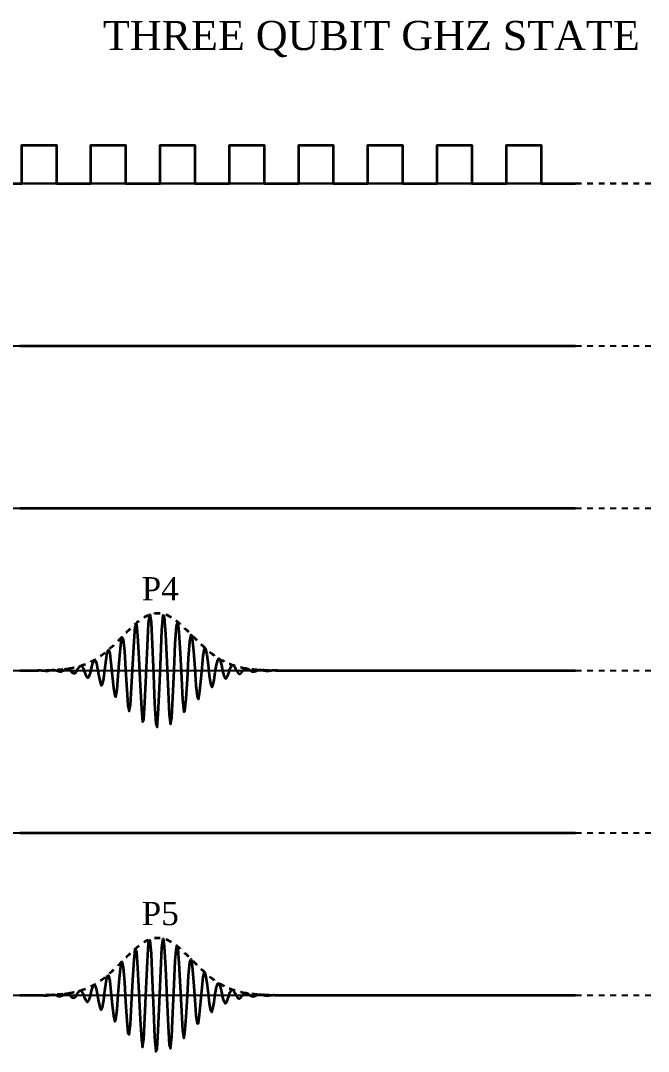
# Model space of a CAD drawing. Header units: metres. Extents: x -19 to 182, y -9 to 258.
# Drawn here: x 51 to 127, y 132.7 to 257.5 of the extents above; entities that cross this region are included whole.
import ezdxf
from ezdxf.enums import TextEntityAlignment as Align

# ---------------------------------------------------------------- set-up
doc = ezdxf.new("R2010")
doc.units = ezdxf.units.M
doc.linetypes.add('JIS_02_0.7', pattern=[1.4, 0.7, -0.7])
doc.layers.add('BASE', color=8, linetype='Continuous', lineweight=25)
doc.layers.add('WAVE', color=7, linetype='Continuous', lineweight=35)
doc.layers.add('TEXT', color=7, linetype='Continuous')
doc.styles.add('TNR', font='Times New Roman.ttf')

msp = doc.modelspace()

# ---------------------------------------------------------------- linework, layer by layer
at = {"layer": 'BASE', "lineweight": 30, "flags": 128}
msp.add_lwpolyline([(0.84, 237.79), (118.15, 237.79)], dxfattribs=at)
at = {"layer": 'BASE', "linetype": 'JIS_02_0.7', "lineweight": 30, "flags": 128}
msp.add_lwpolyline([(118.15, 237.79), (131.55, 237.79)], dxfattribs=at)
at = {"layer": 'BASE', "lineweight": 25, "flags": 128}
for points in [[(0.84, 218.15), (118.15, 218.15)], [(0.84, 198.5), (118.15, 198.5)], [(0.84, 178.85), (118.15, 178.85)], [(0.84, 159.2), (118.15, 159.2)], [(0.84, 139.56), (118.15, 139.56)]]:
    msp.add_lwpolyline(points, dxfattribs=at)
at = {"layer": 'BASE', "linetype": 'JIS_02_0.7', "lineweight": 25, "flags": 128}
for points in [[(118.15, 218.15), (131.55, 218.15)], [(118.15, 198.5), (131.55, 198.5)], [(118.15, 178.85), (131.55, 178.85)], [(118.15, 159.2), (131.55, 159.2)], [(118.15, 139.56), (131.55, 139.56)]]:
    msp.add_lwpolyline(points, dxfattribs=at)
at = {"layer": 'WAVE', "lineweight": 35, "flags": 128}
for points in [[(46.92, 237.79), (51.11, 237.79), (51.11, 242.42), (55.3, 242.42), (55.3, 237.79), (59.49, 237.79), (59.49, 242.42), (63.68, 242.42), (63.68, 237.79), (67.87, 237.79), (67.87, 242.42), (72.06, 242.42), (72.06, 237.79), (76.25, 237.79), (76.25, 242.42), (80.44, 242.42), (80.44, 237.79), (84.63, 237.79), (84.63, 242.42), (88.82, 242.42), (88.82, 237.79), (93.01, 237.79), (93.01, 242.42), (97.2, 242.42), (97.2, 237.79), (101.39, 237.79), (101.39, 242.42), (105.58, 242.42), (105.58, 237.79), (109.77, 237.79), (109.77, 242.42), (113.96, 242.42), (113.96, 237.79), (118.15, 237.79)], [(50.9, 218.15), (51.05, 218.15), (51.2, 218.15), (51.34, 218.15), (51.49, 218.15), (51.64, 218.15), (51.78, 218.15), (51.93, 218.15), (52.08, 218.15), (52.22, 218.15), (52.37, 218.15), (52.52, 218.15), (52.67, 218.15), (52.81, 218.15), (52.96, 218.15), (53.11, 218.15), (53.25, 218.15), (53.4, 218.15), (53.55, 218.15), (53.69, 218.15), (53.84, 218.15), (53.99, 218.15), (54.13, 218.15), (54.28, 218.15), (54.43, 218.15), (54.57, 218.15), (54.72, 218.15), (54.87, 218.15), (55.01, 218.15), (55.16, 218.15), (55.31, 218.15), (55.45, 218.15), (55.6, 218.15), (55.75, 218.15), (55.9, 218.15), (56.04, 218.15), (56.19, 218.15), (56.34, 218.15), (56.48, 218.15), (56.63, 218.15), (56.78, 218.15), (56.92, 218.15), (57.07, 218.15), (57.22, 218.15), (57.36, 218.15), (57.51, 218.15), (57.66, 218.15), (57.8, 218.15), (57.95, 218.15), (58.1, 218.15), (58.24, 218.15), (58.39, 218.15), (58.54, 218.15), (58.68, 218.15), (58.83, 218.15), (58.98, 218.15), (59.13, 218.15), (59.27, 218.15), (59.42, 218.15), (59.57, 218.15), (59.71, 218.15), (59.86, 218.15), (60.01, 218.15), (60.15, 218.15), (60.3, 218.15), (60.45, 218.15), (60.59, 218.15), (60.74, 218.15), (60.89, 218.15), (61.03, 218.15), (61.18, 218.15), (61.33, 218.15), (61.47, 218.15), (61.62, 218.15), (61.77, 218.15), (61.91, 218.15), (62.06, 218.15), (62.21, 218.15), (62.36, 218.15), (62.5, 218.15), (62.65, 218.15), (62.8, 218.15), (62.94, 218.15), (63.09, 218.15), (63.24, 218.15), (63.38, 218.15), (63.53, 218.15), (63.68, 218.15), (63.82, 218.15), (63.97, 218.15), (64.12, 218.15), (64.26, 218.15), (64.41, 218.15), (64.56, 218.15), (64.7, 218.15), (64.85, 218.15), (65, 218.15), (65.14, 218.15), (65.29, 218.15), (65.44, 218.15), (65.59, 218.15), (65.73, 218.15), (65.88, 218.15), (66.03, 218.15), (66.17, 218.15), (66.32, 218.15), (66.47, 218.15), (66.61, 218.15), (66.76, 218.15), (66.91, 218.15), (67.05, 218.15), (67.2, 218.15), (67.35, 218.15), (67.49, 218.15), (67.64, 218.15), (67.79, 218.15), (67.93, 218.15), (68.08, 218.15), (68.23, 218.15), (68.37, 218.15), (68.52, 218.15), (68.67, 218.15), (68.82, 218.15), (68.96, 218.15), (69.11, 218.15), (69.26, 218.15), (69.4, 218.15), (69.55, 218.15), (69.7, 218.15), (69.84, 218.15), (69.99, 218.15), (70.14, 218.15), (70.28, 218.15), (70.43, 218.15), (70.58, 218.15), (70.72, 218.15), (70.87, 218.15), (71.02, 218.15), (71.16, 218.15), (71.31, 218.15), (71.46, 218.15), (71.6, 218.15), (71.75, 218.15), (71.9, 218.15), (72.05, 218.15), (72.19, 218.15), (72.34, 218.15), (72.49, 218.15), (72.63, 218.15), (72.78, 218.15), (72.93, 218.15), (73.07, 218.15), (73.22, 218.15), (73.37, 218.15), (73.51, 218.15), (73.66, 218.15), (73.81, 218.15), (73.95, 218.15), (74.1, 218.15), (74.25, 218.15), (74.39, 218.15), (74.54, 218.15), (74.69, 218.15), (74.83, 218.15), (74.98, 218.15), (75.13, 218.15), (75.28, 218.15), (75.42, 218.15), (75.57, 218.15), (75.72, 218.15), (75.86, 218.15), (76.01, 218.15), (76.16, 218.15), (76.3, 218.15), (76.45, 218.15), (76.6, 218.15), (76.74, 218.15), (76.89, 218.15), (77.04, 218.15), (77.18, 218.15), (77.33, 218.15), (77.48, 218.15), (77.62, 218.15), (77.77, 218.15), (77.92, 218.15), (78.06, 218.15), (78.21, 218.15), (78.36, 218.15), (78.51, 218.15), (78.65, 218.15), (78.8, 218.15), (78.95, 218.15), (79.09, 218.15), (79.24, 218.15), (79.39, 218.15), (79.53, 218.15), (79.68, 218.15), (79.83, 218.15), (79.97, 218.15), (80.12, 218.15), (80.27, 218.15), (80.41, 218.15), (80.56, 218.15), (80.71, 218.15), (80.85, 218.15), (81, 218.15), (81.15, 218.15), (81.29, 218.15), (81.44, 218.15), (81.59, 218.15), (81.74, 218.15), (81.88, 218.15), (82.03, 218.15), (82.18, 218.15), (82.32, 218.15), (82.47, 218.15), (82.62, 218.15), (82.76, 218.15), (82.91, 218.15), (83.06, 218.15), (83.2, 218.15), (83.35, 218.15), (83.5, 218.15), (83.64, 218.15), (83.79, 218.15), (83.94, 218.15), (84.08, 218.15), (84.23, 218.15), (84.38, 218.15), (84.52, 218.15), (84.67, 218.15), (84.82, 218.15), (84.97, 218.15), (85.11, 218.15), (85.26, 218.15), (85.41, 218.15), (85.55, 218.15), (85.7, 218.15), (85.85, 218.15), (85.99, 218.15), (86.14, 218.15), (86.29, 218.15), (86.43, 218.15), (86.58, 218.15), (86.73, 218.15), (86.87, 218.15), (87.02, 218.15), (87.17, 218.15), (87.31, 218.15), (87.46, 218.15), (87.61, 218.15), (87.75, 218.15), (87.9, 218.15), (88.05, 218.15), (88.2, 218.15), (88.34, 218.15), (88.49, 218.15), (88.64, 218.15), (88.78, 218.15), (88.93, 218.15), (89.08, 218.15), (89.22, 218.15), (89.37, 218.15), (89.52, 218.15), (89.66, 218.15), (89.81, 218.15), (89.96, 218.15), (90.1, 218.15), (90.25, 218.15), (90.4, 218.15), (90.54, 218.15), (90.69, 218.15), (90.84, 218.15), (90.98, 218.15), (91.13, 218.15), (91.28, 218.15), (91.43, 218.15), (91.57, 218.15), (91.72, 218.15), (91.87, 218.15), (92.01, 218.15), (92.16, 218.15), (92.31, 218.15), (92.45, 218.15), (92.6, 218.15), (92.75, 218.15), (92.89, 218.15), (93.04, 218.15), (93.19, 218.15), (93.33, 218.15), (93.48, 218.15), (93.63, 218.15), (93.77, 218.15), (93.92, 218.15), (94.07, 218.15), (94.21, 218.15), (94.36, 218.15), (94.51, 218.15), (94.66, 218.15), (94.8, 218.15), (94.95, 218.15), (95.1, 218.15), (95.24, 218.15), (95.39, 218.15), (95.54, 218.15), (95.68, 218.15), (95.83, 218.15), (95.98, 218.15), (96.12, 218.15), (96.27, 218.15), (96.42, 218.15), (96.56, 218.15), (96.71, 218.15), (96.86, 218.15), (97, 218.15), (97.15, 218.15), (97.3, 218.15), (97.44, 218.15), (97.59, 218.15), (97.74, 218.15), (97.89, 218.15), (98.03, 218.15), (98.18, 218.15), (98.33, 218.15), (98.47, 218.15), (98.62, 218.15), (98.77, 218.15), (98.91, 218.15), (99.06, 218.15), (99.21, 218.15), (99.35, 218.15), (99.5, 218.15), (99.65, 218.15), (99.79, 218.15), (99.94, 218.15), (100.09, 218.15), (100.23, 218.15), (100.38, 218.15), (100.53, 218.15), (100.67, 218.15), (100.82, 218.15), (100.97, 218.15), (101.12, 218.15), (101.26, 218.15), (101.41, 218.15), (101.56, 218.15), (101.7, 218.15), (101.85, 218.15), (102, 218.15), (102.14, 218.15), (102.29, 218.15), (102.44, 218.15), (102.58, 218.15), (102.73, 218.15), (102.88, 218.15), (103.02, 218.15), (103.17, 218.15), (103.32, 218.15), (103.46, 218.15), (103.61, 218.15), (103.76, 218.15), (103.91, 218.15), (104.05, 218.15), (104.2, 218.15), (104.35, 218.15), (104.49, 218.15), (104.64, 218.15), (104.79, 218.15), (104.93, 218.15), (105.08, 218.15), (105.23, 218.15), (105.37, 218.15), (105.52, 218.15), (105.67, 218.15), (105.81, 218.15), (105.96, 218.15), (106.11, 218.15), (106.25, 218.15), (106.4, 218.15), (106.55, 218.15), (106.69, 218.15), (106.84, 218.15), (106.99, 218.15), (107.14, 218.15), (107.28, 218.15), (107.43, 218.15), (107.58, 218.15), (107.72, 218.15), (107.87, 218.15), (108.02, 218.15), (108.16, 218.15), (108.31, 218.15), (108.46, 218.15), (108.6, 218.15), (108.75, 218.15), (108.9, 218.15), (109.04, 218.15), (109.19, 218.15), (109.34, 218.15), (109.48, 218.15), (109.63, 218.15), (109.78, 218.15), (109.92, 218.15), (110.07, 218.15), (110.22, 218.15), (110.37, 218.15), (110.51, 218.15), (110.66, 218.15), (110.81, 218.15), (110.95, 218.15), (111.1, 218.15), (111.25, 218.15), (111.39, 218.15), (111.54, 218.15), (111.69, 218.15), (111.83, 218.15), (111.98, 218.15), (112.13, 218.15), (112.27, 218.15), (112.42, 218.15), (112.57, 218.15), (112.71, 218.15), (112.86, 218.15), (113.01, 218.15), (113.15, 218.15), (113.3, 218.15), (113.45, 218.15), (113.6, 218.15), (113.74, 218.15), (113.89, 218.15), (114.04, 218.15), (114.18, 218.15), (114.33, 218.15), (114.48, 218.15), (114.62, 218.15), (114.77, 218.15), (114.92, 218.15), (115.06, 218.15), (115.21, 218.15), (115.36, 218.15), (115.5, 218.15), (115.65, 218.15), (115.8, 218.15), (115.94, 218.15), (116.09, 218.15), (116.24, 218.15), (116.38, 218.15), (116.53, 218.15), (116.68, 218.15), (116.83, 218.15), (116.97, 218.15), (117.12, 218.15), (117.27, 218.15), (117.41, 218.15), (117.56, 218.15), (117.71, 218.15), (117.85, 218.15), (118, 218.15), (118.15, 218.15)], [(50.9, 198.5), (51.05, 198.5), (51.2, 198.5), (51.34, 198.5), (51.49, 198.5), (51.64, 198.5), (51.78, 198.5), (51.93, 198.5), (52.08, 198.5), (52.22, 198.5), (52.37, 198.5), (52.52, 198.5), (52.67, 198.5), (52.81, 198.5), (52.96, 198.5), (53.11, 198.5), (53.25, 198.5), (53.4, 198.5), (53.55, 198.5), (53.69, 198.5), (53.84, 198.5), (53.99, 198.5), (54.13, 198.5), (54.28, 198.5), (54.43, 198.5), (54.57, 198.5), (54.72, 198.5), (54.87, 198.5), (55.01, 198.5), (55.16, 198.5), (55.31, 198.5), (55.45, 198.5), (55.6, 198.5), (55.75, 198.5), (55.9, 198.5), (56.04, 198.5), (56.19, 198.5), (56.34, 198.5), (56.48, 198.5), (56.63, 198.5), (56.78, 198.5), (56.92, 198.5), (57.07, 198.5), (57.22, 198.5), (57.36, 198.5), (57.51, 198.5), (57.66, 198.5), (57.8, 198.5), (57.95, 198.5), (58.1, 198.5), (58.24, 198.5), (58.39, 198.5), (58.54, 198.5), (58.68, 198.5), (58.83, 198.5), (58.98, 198.5), (59.13, 198.5), (59.27, 198.5), (59.42, 198.5), (59.57, 198.5), (59.71, 198.5), (59.86, 198.5), (60.01, 198.5), (60.15, 198.5), (60.3, 198.5), (60.45, 198.5), (60.59, 198.5), (60.74, 198.5), (60.89, 198.5), (61.03, 198.5), (61.18, 198.5), (61.33, 198.5), (61.47, 198.5), (61.62, 198.5), (61.77, 198.5), (61.91, 198.5), (62.06, 198.5), (62.21, 198.5), (62.36, 198.5), (62.5, 198.5), (62.65, 198.5), (62.8, 198.5), (62.94, 198.5), (63.09, 198.5), (63.24, 198.5), (63.38, 198.5), (63.53, 198.5), (63.68, 198.5), (63.82, 198.5), (63.97, 198.5), (64.12, 198.5), (64.26, 198.5), (64.41, 198.5), (64.56, 198.5), (64.7, 198.5), (64.85, 198.5), (65, 198.5), (65.14, 198.5), (65.29, 198.5), (65.44, 198.5), (65.59, 198.5), (65.73, 198.5), (65.88, 198.5), (66.03, 198.5), (66.17, 198.5), (66.32, 198.5), (66.47, 198.5), (66.61, 198.5), (66.76, 198.5), (66.91, 198.5), (67.05, 198.5), (67.2, 198.5), (67.35, 198.5), (67.49, 198.5), (67.64, 198.5), (67.79, 198.5), (67.93, 198.5), (68.08, 198.5), (68.23, 198.5), (68.37, 198.5), (68.52, 198.5), (68.67, 198.5), (68.82, 198.5), (68.96, 198.5), (69.11, 198.5), (69.26, 198.5), (69.4, 198.5), (69.55, 198.5), (69.7, 198.5), (69.84, 198.5), (69.99, 198.5), (70.14, 198.5), (70.28, 198.5), (70.43, 198.5), (70.58, 198.5), (70.72, 198.5), (70.87, 198.5), (71.02, 198.5), (71.16, 198.5), (71.31, 198.5), (71.46, 198.5), (71.6, 198.5), (71.75, 198.5), (71.9, 198.5), (72.05, 198.5), (72.19, 198.5), (72.34, 198.5), (72.49, 198.5), (72.63, 198.5), (72.78, 198.5), (72.93, 198.5), (73.07, 198.5), (73.22, 198.5), (73.37, 198.5), (73.51, 198.5), (73.66, 198.5), (73.81, 198.5), (73.95, 198.5), (74.1, 198.5), (74.25, 198.5), (74.39, 198.5), (74.54, 198.5), (74.69, 198.5), (74.83, 198.5), (74.98, 198.5), (75.13, 198.5), (75.28, 198.5), (75.42, 198.5), (75.57, 198.5), (75.72, 198.5), (75.86, 198.5), (76.01, 198.5), (76.16, 198.5), (76.3, 198.5), (76.45, 198.5), (76.6, 198.5), (76.74, 198.5), (76.89, 198.5), (77.04, 198.5), (77.18, 198.5), (77.33, 198.5), (77.48, 198.5), (77.62, 198.5), (77.77, 198.5), (77.92, 198.5), (78.06, 198.5), (78.21, 198.5), (78.36, 198.5), (78.51, 198.5), (78.65, 198.5), (78.8, 198.5), (78.95, 198.5), (79.09, 198.5), (79.24, 198.5), (79.39, 198.5), (79.53, 198.5), (79.68, 198.5), (79.83, 198.5), (79.97, 198.5), (80.12, 198.5), (80.27, 198.5), (80.41, 198.5), (80.56, 198.5), (80.71, 198.5), (80.85, 198.5), (81, 198.5), (81.15, 198.5), (81.29, 198.5), (81.44, 198.5), (81.59, 198.5), (81.74, 198.5), (81.88, 198.5), (82.03, 198.5), (82.18, 198.5), (82.32, 198.5), (82.47, 198.5), (82.62, 198.5), (82.76, 198.5), (82.91, 198.5), (83.06, 198.5), (83.2, 198.5), (83.35, 198.5), (83.5, 198.5), (83.64, 198.5), (83.79, 198.5), (83.94, 198.5), (84.08, 198.5), (84.23, 198.5), (84.38, 198.5), (84.52, 198.5), (84.67, 198.5), (84.82, 198.5), (84.97, 198.5), (85.11, 198.5), (85.26, 198.5), (85.41, 198.5), (85.55, 198.5), (85.7, 198.5), (85.85, 198.5), (85.99, 198.5), (86.14, 198.5), (86.29, 198.5), (86.43, 198.5), (86.58, 198.5), (86.73, 198.5), (86.87, 198.5), (87.02, 198.5), (87.17, 198.5), (87.31, 198.5), (87.46, 198.5), (87.61, 198.5), (87.75, 198.5), (87.9, 198.5), (88.05, 198.5), (88.2, 198.5), (88.34, 198.5), (88.49, 198.5), (88.64, 198.5), (88.78, 198.5), (88.93, 198.5), (89.08, 198.5), (89.22, 198.5), (89.37, 198.5), (89.52, 198.5), (89.66, 198.5), (89.81, 198.5), (89.96, 198.5), (90.1, 198.5), (90.25, 198.5), (90.4, 198.5), (90.54, 198.5), (90.69, 198.5), (90.84, 198.5), (90.98, 198.5), (91.13, 198.5), (91.28, 198.5), (91.43, 198.5), (91.57, 198.5), (91.72, 198.5), (91.87, 198.5), (92.01, 198.5), (92.16, 198.5), (92.31, 198.5), (92.45, 198.5), (92.6, 198.5), (92.75, 198.5), (92.89, 198.5), (93.04, 198.5), (93.19, 198.5), (93.33, 198.5), (93.48, 198.5), (93.63, 198.5), (93.77, 198.5), (93.92, 198.5), (94.07, 198.5), (94.21, 198.5), (94.36, 198.5), (94.51, 198.5), (94.66, 198.5), (94.8, 198.5), (94.95, 198.5), (95.1, 198.5), (95.24, 198.5), (95.39, 198.5), (95.54, 198.5), (95.68, 198.5), (95.83, 198.5), (95.98, 198.5), (96.12, 198.5), (96.27, 198.5), (96.42, 198.5), (96.56, 198.5), (96.71, 198.5), (96.86, 198.5), (97, 198.5), (97.15, 198.5), (97.3, 198.5), (97.44, 198.5), (97.59, 198.5), (97.74, 198.5), (97.89, 198.5), (98.03, 198.5), (98.18, 198.5), (98.33, 198.5), (98.47, 198.5), (98.62, 198.5), (98.77, 198.5), (98.91, 198.5), (99.06, 198.5), (99.21, 198.5), (99.35, 198.5), (99.5, 198.5), (99.65, 198.5), (99.79, 198.5), (99.94, 198.5), (100.09, 198.5), (100.23, 198.5), (100.38, 198.5), (100.53, 198.5), (100.67, 198.5), (100.82, 198.5), (100.97, 198.5), (101.12, 198.5), (101.26, 198.5), (101.41, 198.5), (101.56, 198.5), (101.7, 198.5), (101.85, 198.5), (102, 198.5), (102.14, 198.5), (102.29, 198.5), (102.44, 198.5), (102.58, 198.5), (102.73, 198.5), (102.88, 198.5), (103.02, 198.5), (103.17, 198.5), (103.32, 198.5), (103.46, 198.5), (103.61, 198.5), (103.76, 198.5), (103.91, 198.5), (104.05, 198.5), (104.2, 198.5), (104.35, 198.5), (104.49, 198.5), (104.64, 198.5), (104.79, 198.5), (104.93, 198.5), (105.08, 198.5), (105.23, 198.5), (105.37, 198.5), (105.52, 198.5), (105.67, 198.5), (105.81, 198.5), (105.96, 198.5), (106.11, 198.5), (106.25, 198.5), (106.4, 198.5), (106.55, 198.5), (106.69, 198.5), (106.84, 198.5), (106.99, 198.5), (107.14, 198.5), (107.28, 198.5), (107.43, 198.5), (107.58, 198.5), (107.72, 198.5), (107.87, 198.5), (108.02, 198.5), (108.16, 198.5), (108.31, 198.5), (108.46, 198.5), (108.6, 198.5), (108.75, 198.5), (108.9, 198.5), (109.04, 198.5), (109.19, 198.5), (109.34, 198.5), (109.48, 198.5), (109.63, 198.5), (109.78, 198.5), (109.92, 198.5), (110.07, 198.5), (110.22, 198.5), (110.37, 198.5), (110.51, 198.5), (110.66, 198.5), (110.81, 198.5), (110.95, 198.5), (111.1, 198.5), (111.25, 198.5), (111.39, 198.5), (111.54, 198.5), (111.69, 198.5), (111.83, 198.5), (111.98, 198.5), (112.13, 198.5), (112.27, 198.5), (112.42, 198.5), (112.57, 198.5), (112.71, 198.5), (112.86, 198.5), (113.01, 198.5), (113.15, 198.5), (113.3, 198.5), (113.45, 198.5), (113.6, 198.5), (113.74, 198.5), (113.89, 198.5), (114.04, 198.5), (114.18, 198.5), (114.33, 198.5), (114.48, 198.5), (114.62, 198.5), (114.77, 198.5), (114.92, 198.5), (115.06, 198.5), (115.21, 198.5), (115.36, 198.5), (115.5, 198.5), (115.65, 198.5), (115.8, 198.5), (115.94, 198.5), (116.09, 198.5), (116.24, 198.5), (116.38, 198.5), (116.53, 198.5), (116.68, 198.5), (116.83, 198.5), (116.97, 198.5), (117.12, 198.5), (117.27, 198.5), (117.41, 198.5), (117.56, 198.5), (117.71, 198.5), (117.85, 198.5), (118, 198.5), (118.15, 198.5)], [(50.9, 178.85), (51.05, 178.85), (51.2, 178.85), (51.34, 178.85), (51.49, 178.85), (51.64, 178.85), (51.78, 178.85), (51.93, 178.85), (52.08, 178.85), (52.22, 178.85), (52.37, 178.84), (52.52, 178.84), (52.67, 178.85), (52.81, 178.85), (52.96, 178.86), (53.11, 178.86), (53.25, 178.87), (53.4, 178.87), (53.55, 178.86), (53.69, 178.84), (53.84, 178.83), (53.99, 178.82), (54.13, 178.82), (54.28, 178.82), (54.43, 178.84), (54.57, 178.87), (54.72, 178.9), (54.87, 178.92), (55.01, 178.92), (55.16, 178.89), (55.31, 178.85), (55.45, 178.8), (55.6, 178.75), (55.75, 178.73), (55.9, 178.74), (56.04, 178.8), (56.19, 178.88), (56.34, 178.97), (56.48, 179.05), (56.63, 179.07), (56.78, 179.02), (56.92, 178.91), (57.07, 178.75), (57.22, 178.6), (57.36, 178.51), (57.51, 178.5), (57.66, 178.62), (57.8, 178.83), (57.95, 179.09), (58.1, 179.31), (58.24, 179.42), (58.39, 179.37), (58.54, 179.13), (58.68, 178.77), (58.83, 178.37), (58.98, 178.07), (59.13, 177.97), (59.27, 178.14), (59.42, 178.57), (59.57, 179.15), (59.71, 179.72), (59.86, 180.09), (60.01, 180.11), (60.15, 179.73), (60.3, 179.02), (60.45, 178.17), (60.59, 177.42), (60.74, 177.03), (60.89, 177.18), (61.03, 177.87), (61.18, 178.95), (61.33, 180.13), (61.47, 181.03), (61.62, 181.35), (61.77, 180.91), (61.91, 179.78), (62.06, 178.25), (62.21, 176.76), (62.36, 175.78), (62.5, 175.67), (62.65, 176.54), (62.8, 178.2), (62.94, 180.21), (63.09, 181.96), (63.24, 182.88), (63.38, 182.63), (63.53, 181.2), (63.68, 178.94), (63.82, 176.5), (63.97, 174.63), (64.12, 173.93), (64.26, 174.7), (64.41, 176.78), (64.56, 179.61), (64.7, 182.35), (64.85, 184.17), (65, 184.45), (65.14, 183.05), (65.29, 180.32), (65.44, 177.03), (65.59, 174.18), (65.73, 172.63), (65.88, 172.92), (66.03, 174.99), (66.17, 178.28), (66.32, 181.82), (66.47, 184.55), (66.61, 185.62), (66.76, 184.68), (66.91, 181.99), (67.05, 178.34), (67.2, 174.8), (67.35, 172.45), (67.49, 171.98), (67.64, 173.56), (67.79, 176.7), (67.93, 180.47), (68.08, 183.74), (68.23, 185.53), (68.37, 185.34), (68.52, 183.24), (68.67, 179.88), (68.82, 176.28), (68.96, 173.51), (69.11, 172.37), (69.26, 173.16), (69.4, 175.59), (69.55, 178.9), (69.7, 182.09), (69.84, 184.22), (69.99, 184.71), (70.14, 183.48), (70.28, 180.95), (70.43, 177.92), (70.58, 175.31), (70.72, 173.85), (70.87, 173.91), (71.02, 175.4), (71.16, 177.8), (71.31, 180.36), (71.46, 182.34), (71.6, 183.18), (71.75, 182.72), (71.9, 181.18), (72.05, 179.08), (72.19, 177.07), (72.34, 175.71), (72.49, 175.36), (72.63, 176.04), (72.78, 177.46), (72.93, 179.16), (73.07, 180.63), (73.22, 181.46), (73.37, 181.47), (73.51, 180.73), (73.66, 179.53), (73.81, 178.26), (73.95, 177.27), (74.1, 176.84), (74.25, 177.02), (74.39, 177.7), (74.54, 178.63), (74.69, 179.52), (74.83, 180.12), (74.98, 180.3), (75.13, 180.04), (75.28, 179.48), (75.42, 178.81), (75.57, 178.23), (75.72, 177.91), (75.86, 177.89), (76.01, 178.14), (76.16, 178.56), (76.3, 179), (76.45, 179.35), (76.6, 179.5), (76.74, 179.45), (76.89, 179.24), (77.04, 178.95), (77.18, 178.68), (77.33, 178.49), (77.48, 178.44), (77.62, 178.5), (77.77, 178.66), (77.92, 178.84), (78.06, 179), (78.21, 179.09), (78.36, 179.1), (78.51, 179.04), (78.65, 178.93), (78.8, 178.83), (78.95, 178.74), (79.09, 178.71), (79.24, 178.71), (79.39, 178.76), (79.53, 178.82), (79.68, 178.88), (79.83, 178.92), (79.97, 178.93), (80.12, 178.92), (80.27, 178.89), (80.41, 178.86), (80.56, 178.83), (80.71, 178.81), (80.85, 178.81), (81, 178.82), (81.15, 178.84), (81.29, 178.85), (81.44, 178.87), (81.59, 178.87), (81.74, 178.87), (81.88, 178.86), (82.03, 178.86), (82.18, 178.85), (82.32, 178.84), (82.47, 178.84), (82.62, 178.84), (82.76, 178.85), (82.91, 178.85), (83.06, 178.85), (83.2, 178.85), (83.35, 178.85), (83.5, 178.85), (83.64, 178.85), (83.79, 178.85), (83.94, 178.85), (84.08, 178.85), (84.23, 178.85), (84.38, 178.85), (84.52, 178.85), (84.67, 178.85), (84.82, 178.85), (84.97, 178.85), (85.11, 178.85), (85.26, 178.85), (85.41, 178.85), (85.55, 178.85), (85.7, 178.85), (85.85, 178.85), (85.99, 178.85), (86.14, 178.85), (86.29, 178.85), (86.43, 178.85), (86.58, 178.85), (86.73, 178.85), (86.87, 178.85), (87.02, 178.85), (87.17, 178.85), (87.31, 178.85), (87.46, 178.85), (87.61, 178.85), (87.75, 178.85), (87.9, 178.85), (88.05, 178.85), (88.2, 178.85), (88.34, 178.85), (88.49, 178.85), (88.64, 178.85), (88.78, 178.85), (88.93, 178.85), (89.08, 178.85), (89.22, 178.85), (89.37, 178.85), (89.52, 178.85), (89.66, 178.85), (89.81, 178.85), (89.96, 178.85), (90.1, 178.85), (90.25, 178.85), (90.4, 178.85), (90.54, 178.85), (90.69, 178.85), (90.84, 178.85), (90.98, 178.85), (91.13, 178.85), (91.28, 178.85), (91.43, 178.85), (91.57, 178.85), (91.72, 178.85), (91.87, 178.85), (92.01, 178.85), (92.16, 178.85), (92.31, 178.85), (92.45, 178.85), (92.6, 178.85), (92.75, 178.85), (92.89, 178.85), (93.04, 178.85), (93.19, 178.85), (93.33, 178.85), (93.48, 178.85), (93.63, 178.85), (93.77, 178.85), (93.92, 178.85), (94.07, 178.85), (94.21, 178.85), (94.36, 178.85), (94.51, 178.85), (94.66, 178.85), (94.8, 178.85), (94.95, 178.85), (95.1, 178.85), (95.24, 178.85), (95.39, 178.85), (95.54, 178.85), (95.68, 178.85), (95.83, 178.85), (95.98, 178.85), (96.12, 178.85), (96.27, 178.85), (96.42, 178.85), (96.56, 178.85), (96.71, 178.85), (96.86, 178.85), (97, 178.85), (97.15, 178.85), (97.3, 178.85), (97.44, 178.85), (97.59, 178.85), (97.74, 178.85), (97.89, 178.85), (98.03, 178.85), (98.18, 178.85), (98.33, 178.85), (98.47, 178.85), (98.62, 178.85), (98.77, 178.85), (98.91, 178.85), (99.06, 178.85), (99.21, 178.85), (99.35, 178.85), (99.5, 178.85), (99.65, 178.85), (99.79, 178.85), (99.94, 178.85), (100.09, 178.85), (100.23, 178.85), (100.38, 178.85), (100.53, 178.85), (100.67, 178.85), (100.82, 178.85), (100.97, 178.85), (101.12, 178.85), (101.26, 178.85), (101.41, 178.85), (101.56, 178.85), (101.7, 178.85), (101.85, 178.85), (102, 178.85), (102.14, 178.85), (102.29, 178.85), (102.44, 178.85), (102.58, 178.85), (102.73, 178.85), (102.88, 178.85), (103.02, 178.85), (103.17, 178.85), (103.32, 178.85), (103.46, 178.85), (103.61, 178.85), (103.76, 178.85), (103.91, 178.85), (104.05, 178.85), (104.2, 178.85), (104.35, 178.85), (104.49, 178.85), (104.64, 178.85), (104.79, 178.85), (104.93, 178.85), (105.08, 178.85), (105.23, 178.85), (105.37, 178.85), (105.52, 178.85), (105.67, 178.85), (105.81, 178.85), (105.96, 178.85), (106.11, 178.85), (106.25, 178.85), (106.4, 178.85), (106.55, 178.85), (106.69, 178.85), (106.84, 178.85), (106.99, 178.85), (107.14, 178.85), (107.28, 178.85), (107.43, 178.85), (107.58, 178.85), (107.72, 178.85), (107.87, 178.85), (108.02, 178.85), (108.16, 178.85), (108.31, 178.85), (108.46, 178.85), (108.6, 178.85), (108.75, 178.85), (108.9, 178.85), (109.04, 178.85), (109.19, 178.85), (109.34, 178.85), (109.48, 178.85), (109.63, 178.85), (109.78, 178.85), (109.92, 178.85), (110.07, 178.85), (110.22, 178.85), (110.37, 178.85), (110.51, 178.85), (110.66, 178.85), (110.81, 178.85), (110.95, 178.85), (111.1, 178.85), (111.25, 178.85), (111.39, 178.85), (111.54, 178.85), (111.69, 178.85), (111.83, 178.85), (111.98, 178.85), (112.13, 178.85), (112.27, 178.85), (112.42, 178.85), (112.57, 178.85), (112.71, 178.85), (112.86, 178.85), (113.01, 178.85), (113.15, 178.85), (113.3, 178.85), (113.45, 178.85), (113.6, 178.85), (113.74, 178.85), (113.89, 178.85), (114.04, 178.85), (114.18, 178.85), (114.33, 178.85), (114.48, 178.85), (114.62, 178.85), (114.77, 178.85), (114.92, 178.85), (115.06, 178.85), (115.21, 178.85), (115.36, 178.85), (115.5, 178.85), (115.65, 178.85), (115.8, 178.85), (115.94, 178.85), (116.09, 178.85), (116.24, 178.85), (116.38, 178.85), (116.53, 178.85), (116.68, 178.85), (116.83, 178.85), (116.97, 178.85), (117.12, 178.85), (117.27, 178.85), (117.41, 178.85), (117.56, 178.85), (117.71, 178.85), (117.85, 178.85), (118, 178.85), (118.15, 178.85)], [(50.9, 159.2), (51.05, 159.2), (51.2, 159.2), (51.34, 159.2), (51.49, 159.2), (51.64, 159.2), (51.78, 159.2), (51.93, 159.2), (52.08, 159.2), (52.22, 159.2), (52.37, 159.2), (52.52, 159.2), (52.67, 159.2), (52.81, 159.2), (52.96, 159.2), (53.11, 159.2), (53.25, 159.2), (53.4, 159.2), (53.55, 159.2), (53.69, 159.2), (53.84, 159.2), (53.99, 159.2), (54.13, 159.2), (54.28, 159.2), (54.43, 159.2), (54.57, 159.2), (54.72, 159.2), (54.87, 159.2), (55.01, 159.2), (55.16, 159.2), (55.31, 159.2), (55.45, 159.2), (55.6, 159.2), (55.75, 159.2), (55.9, 159.2), (56.04, 159.2), (56.19, 159.2), (56.34, 159.2), (56.48, 159.2), (56.63, 159.2), (56.78, 159.2), (56.92, 159.2), (57.07, 159.2), (57.22, 159.2), (57.36, 159.2), (57.51, 159.2), (57.66, 159.2), (57.8, 159.2), (57.95, 159.2), (58.1, 159.2), (58.24, 159.2), (58.39, 159.2), (58.54, 159.2), (58.68, 159.2), (58.83, 159.2), (58.98, 159.2), (59.13, 159.2), (59.27, 159.2), (59.42, 159.2), (59.57, 159.2), (59.71, 159.2), (59.86, 159.2), (60.01, 159.2), (60.15, 159.2), (60.3, 159.2), (60.45, 159.2), (60.59, 159.2), (60.74, 159.2), (60.89, 159.2), (61.03, 159.2), (61.18, 159.2), (61.33, 159.2), (61.47, 159.2), (61.62, 159.2), (61.77, 159.2), (61.91, 159.2), (62.06, 159.2), (62.21, 159.2), (62.36, 159.2), (62.5, 159.2), (62.65, 159.2), (62.8, 159.2), (62.94, 159.2), (63.09, 159.2), (63.24, 159.2), (63.38, 159.2), (63.53, 159.2), (63.68, 159.2), (63.82, 159.2), (63.97, 159.2), (64.12, 159.2), (64.26, 159.2), (64.41, 159.2), (64.56, 159.2), (64.7, 159.2), (64.85, 159.2), (65, 159.2), (65.14, 159.2), (65.29, 159.2), (65.44, 159.2), (65.59, 159.2), (65.73, 159.2), (65.88, 159.2), (66.03, 159.2), (66.17, 159.2), (66.32, 159.2), (66.47, 159.2), (66.61, 159.2), (66.76, 159.2), (66.91, 159.2), (67.05, 159.2), (67.2, 159.2), (67.35, 159.2), (67.49, 159.2), (67.64, 159.2), (67.79, 159.2), (67.93, 159.2), (68.08, 159.2), (68.23, 159.2), (68.37, 159.2), (68.52, 159.2), (68.67, 159.2), (68.82, 159.2), (68.96, 159.2), (69.11, 159.2), (69.26, 159.2), (69.4, 159.2), (69.55, 159.2), (69.7, 159.2), (69.84, 159.2), (69.99, 159.2), (70.14, 159.2), (70.28, 159.2), (70.43, 159.2), (70.58, 159.2), (70.72, 159.2), (70.87, 159.2), (71.02, 159.2), (71.16, 159.2), (71.31, 159.2), (71.46, 159.2), (71.6, 159.2), (71.75, 159.2), (71.9, 159.2), (72.05, 159.2), (72.19, 159.2), (72.34, 159.2), (72.49, 159.2), (72.63, 159.2), (72.78, 159.2), (72.93, 159.2), (73.07, 159.2), (73.22, 159.2), (73.37, 159.2), (73.51, 159.2), (73.66, 159.2), (73.81, 159.2), (73.95, 159.2), (74.1, 159.2), (74.25, 159.2), (74.39, 159.2), (74.54, 159.2), (74.69, 159.2), (74.83, 159.2), (74.98, 159.2), (75.13, 159.2), (75.28, 159.2), (75.42, 159.2), (75.57, 159.2), (75.72, 159.2), (75.86, 159.2), (76.01, 159.2), (76.16, 159.2), (76.3, 159.2), (76.45, 159.2), (76.6, 159.2), (76.74, 159.2), (76.89, 159.2), (77.04, 159.2), (77.18, 159.2), (77.33, 159.2), (77.48, 159.2), (77.62, 159.2), (77.77, 159.2), (77.92, 159.2), (78.06, 159.2), (78.21, 159.2), (78.36, 159.2), (78.51, 159.2), (78.65, 159.2), (78.8, 159.2), (78.95, 159.2), (79.09, 159.2), (79.24, 159.2), (79.39, 159.2), (79.53, 159.2), (79.68, 159.2), (79.83, 159.2), (79.97, 159.2), (80.12, 159.2), (80.27, 159.2), (80.41, 159.2), (80.56, 159.2), (80.71, 159.2), (80.85, 159.2), (81, 159.2), (81.15, 159.2), (81.29, 159.2), (81.44, 159.2), (81.59, 159.2), (81.74, 159.2), (81.88, 159.2), (82.03, 159.2), (82.18, 159.2), (82.32, 159.2), (82.47, 159.2), (82.62, 159.2), (82.76, 159.2), (82.91, 159.2), (83.06, 159.2), (83.2, 159.2), (83.35, 159.2), (83.5, 159.2), (83.64, 159.2), (83.79, 159.2), (83.94, 159.2), (84.08, 159.2), (84.23, 159.2), (84.38, 159.2), (84.52, 159.2), (84.67, 159.2), (84.82, 159.2), (84.97, 159.2), (85.11, 159.2), (85.26, 159.2), (85.41, 159.2), (85.55, 159.2), (85.7, 159.2), (85.85, 159.2), (85.99, 159.2), (86.14, 159.2), (86.29, 159.2), (86.43, 159.2), (86.58, 159.2), (86.73, 159.2), (86.87, 159.2), (87.02, 159.2), (87.17, 159.2), (87.31, 159.2), (87.46, 159.2), (87.61, 159.2), (87.75, 159.2), (87.9, 159.2), (88.05, 159.2), (88.2, 159.2), (88.34, 159.2), (88.49, 159.2), (88.64, 159.2), (88.78, 159.2), (88.93, 159.2), (89.08, 159.2), (89.22, 159.2), (89.37, 159.2), (89.52, 159.2), (89.66, 159.2), (89.81, 159.2), (89.96, 159.2), (90.1, 159.2), (90.25, 159.2), (90.4, 159.2), (90.54, 159.2), (90.69, 159.2), (90.84, 159.2), (90.98, 159.2), (91.13, 159.2), (91.28, 159.2), (91.43, 159.2), (91.57, 159.2), (91.72, 159.2), (91.87, 159.2), (92.01, 159.2), (92.16, 159.2), (92.31, 159.2), (92.45, 159.2), (92.6, 159.2), (92.75, 159.2), (92.89, 159.2), (93.04, 159.2), (93.19, 159.2), (93.33, 159.2), (93.48, 159.2), (93.63, 159.2), (93.77, 159.2), (93.92, 159.2), (94.07, 159.2), (94.21, 159.2), (94.36, 159.2), (94.51, 159.2), (94.66, 159.2), (94.8, 159.2), (94.95, 159.2), (95.1, 159.2), (95.24, 159.2), (95.39, 159.2), (95.54, 159.2), (95.68, 159.2), (95.83, 159.2), (95.98, 159.2), (96.12, 159.2), (96.27, 159.2), (96.42, 159.2), (96.56, 159.2), (96.71, 159.2), (96.86, 159.2), (97, 159.2), (97.15, 159.2), (97.3, 159.2), (97.44, 159.2), (97.59, 159.2), (97.74, 159.2), (97.89, 159.2), (98.03, 159.2), (98.18, 159.2), (98.33, 159.2), (98.47, 159.2), (98.62, 159.2), (98.77, 159.2), (98.91, 159.2), (99.06, 159.2), (99.21, 159.2), (99.35, 159.2), (99.5, 159.2), (99.65, 159.2), (99.79, 159.2), (99.94, 159.2), (100.09, 159.2), (100.23, 159.2), (100.38, 159.2), (100.53, 159.2), (100.67, 159.2), (100.82, 159.2), (100.97, 159.2), (101.12, 159.2), (101.26, 159.2), (101.41, 159.2), (101.56, 159.2), (101.7, 159.2), (101.85, 159.2), (102, 159.2), (102.14, 159.2), (102.29, 159.2), (102.44, 159.2), (102.58, 159.2), (102.73, 159.2), (102.88, 159.2), (103.02, 159.2), (103.17, 159.2), (103.32, 159.2), (103.46, 159.2), (103.61, 159.2), (103.76, 159.2), (103.91, 159.2), (104.05, 159.2), (104.2, 159.2), (104.35, 159.2), (104.49, 159.2), (104.64, 159.2), (104.79, 159.2), (104.93, 159.2), (105.08, 159.2), (105.23, 159.2), (105.37, 159.2), (105.52, 159.2), (105.67, 159.2), (105.81, 159.2), (105.96, 159.2), (106.11, 159.2), (106.25, 159.2), (106.4, 159.2), (106.55, 159.2), (106.69, 159.2), (106.84, 159.2), (106.99, 159.2), (107.14, 159.2), (107.28, 159.2), (107.43, 159.2), (107.58, 159.2), (107.72, 159.2), (107.87, 159.2), (108.02, 159.2), (108.16, 159.2), (108.31, 159.2), (108.46, 159.2), (108.6, 159.2), (108.75, 159.2), (108.9, 159.2), (109.04, 159.2), (109.19, 159.2), (109.34, 159.2), (109.48, 159.2), (109.63, 159.2), (109.78, 159.2), (109.92, 159.2), (110.07, 159.2), (110.22, 159.2), (110.37, 159.2), (110.51, 159.2), (110.66, 159.2), (110.81, 159.2), (110.95, 159.2), (111.1, 159.2), (111.25, 159.2), (111.39, 159.2), (111.54, 159.2), (111.69, 159.2), (111.83, 159.2), (111.98, 159.2), (112.13, 159.2), (112.27, 159.2), (112.42, 159.2), (112.57, 159.2), (112.71, 159.2), (112.86, 159.2), (113.01, 159.2), (113.15, 159.2), (113.3, 159.2), (113.45, 159.2), (113.6, 159.2), (113.74, 159.2), (113.89, 159.2), (114.04, 159.2), (114.18, 159.2), (114.33, 159.2), (114.48, 159.2), (114.62, 159.2), (114.77, 159.2), (114.92, 159.2), (115.06, 159.2), (115.21, 159.2), (115.36, 159.2), (115.5, 159.2), (115.65, 159.2), (115.8, 159.2), (115.94, 159.2), (116.09, 159.2), (116.24, 159.2), (116.38, 159.2), (116.53, 159.2), (116.68, 159.2), (116.83, 159.2), (116.97, 159.2), (117.12, 159.2), (117.27, 159.2), (117.41, 159.2), (117.56, 159.2), (117.71, 159.2), (117.85, 159.2), (118, 159.2), (118.15, 159.2)], [(50.9, 139.56), (51.05, 139.56), (51.2, 139.56), (51.34, 139.56), (51.49, 139.56), (51.64, 139.56), (51.78, 139.56), (51.93, 139.56), (52.08, 139.55), (52.22, 139.55), (52.37, 139.55), (52.52, 139.55), (52.67, 139.55), (52.81, 139.56), (52.96, 139.57), (53.11, 139.57), (53.25, 139.57), (53.4, 139.57), (53.55, 139.56), (53.69, 139.54), (53.84, 139.53), (53.99, 139.52), (54.13, 139.52), (54.28, 139.54), (54.43, 139.56), (54.57, 139.59), (54.72, 139.61), (54.87, 139.62), (55.01, 139.61), (55.16, 139.58), (55.31, 139.54), (55.45, 139.49), (55.6, 139.45), (55.75, 139.44), (55.9, 139.47), (56.04, 139.53), (56.19, 139.62), (56.34, 139.7), (56.48, 139.76), (56.63, 139.76), (56.78, 139.69), (56.92, 139.56), (57.07, 139.4), (57.22, 139.27), (57.36, 139.21), (57.51, 139.25), (57.66, 139.4), (57.8, 139.62), (57.95, 139.87), (58.1, 140.06), (58.24, 140.11), (58.39, 139.99), (58.54, 139.71), (58.68, 139.33), (58.83, 138.97), (58.98, 138.73), (59.13, 138.73), (59.27, 138.99), (59.42, 139.48), (59.57, 140.06), (59.71, 140.57), (59.86, 140.82), (60.01, 140.7), (60.15, 140.2), (60.3, 139.42), (60.45, 138.59), (60.59, 137.96), (60.74, 137.76), (60.89, 138.1), (61.03, 138.95), (61.18, 140.08), (61.33, 141.18), (61.47, 141.89), (61.62, 141.94), (61.77, 141.24), (61.91, 139.95), (62.06, 138.4), (62.21, 137.06), (62.36, 136.38), (62.5, 136.62), (62.65, 137.8), (62.8, 139.62), (62.94, 141.58), (63.09, 143.07), (63.24, 143.59), (63.38, 142.9), (63.53, 141.13), (63.68, 138.75), (63.82, 136.46), (63.97, 134.97), (64.12, 134.79), (64.26, 136.06), (64.41, 138.47), (64.56, 141.35), (64.7, 143.83), (64.85, 145.13), (65, 144.8), (65.14, 142.86), (65.29, 139.84), (65.44, 136.62), (65.59, 134.17), (65.73, 133.26), (65.88, 134.22), (66.03, 136.81), (66.17, 140.3), (66.32, 143.65), (66.47, 145.84), (66.61, 146.2), (66.76, 144.57), (66.91, 141.42), (67.05, 137.69), (67.2, 134.47), (67.35, 132.75), (67.49, 133.04), (67.64, 135.27), (67.79, 138.76), (67.93, 142.48), (68.08, 145.31), (68.23, 146.42), (68.37, 145.49), (68.52, 142.83), (68.67, 139.24), (68.82, 135.81), (68.96, 133.56), (69.11, 133.11), (69.26, 134.56), (69.4, 137.43), (69.55, 140.84), (69.7, 143.76), (69.84, 145.35), (69.99, 145.2), (70.14, 143.41), (70.28, 140.57), (70.43, 137.57), (70.58, 135.28), (70.72, 134.35), (70.87, 134.97), (71.02, 136.88), (71.16, 139.46), (71.31, 141.92), (71.46, 143.54), (71.6, 143.92), (71.75, 143.01), (71.9, 141.18), (72.05, 139), (72.19, 137.15), (72.34, 136.12), (72.49, 136.15), (72.63, 137.16), (72.78, 138.77), (72.93, 140.47), (73.07, 141.76), (73.22, 142.31), (73.37, 142.03), (73.51, 141.06), (73.66, 139.77), (73.81, 138.53), (73.95, 137.71), (74.1, 137.5), (74.25, 137.89), (74.39, 138.71), (74.54, 139.68), (74.69, 140.51), (74.83, 140.97), (74.98, 140.98), (75.13, 140.59), (75.28, 139.95), (75.42, 139.28), (75.57, 138.77), (75.72, 138.54), (75.86, 138.63), (76.01, 138.97), (76.16, 139.43), (76.3, 139.86), (76.45, 140.15), (76.6, 140.23), (76.74, 140.11), (76.89, 139.85), (77.04, 139.55), (77.18, 139.29), (77.33, 139.15), (77.48, 139.14), (77.62, 139.25), (77.77, 139.42), (77.92, 139.61), (78.06, 139.75), (78.21, 139.81), (78.36, 139.8), (78.51, 139.71), (78.65, 139.6), (78.8, 139.5), (78.95, 139.43), (79.09, 139.4), (79.24, 139.43), (79.39, 139.48), (79.53, 139.55), (79.68, 139.6), (79.83, 139.64), (79.97, 139.64), (80.12, 139.62), (80.27, 139.58), (80.41, 139.55), (80.56, 139.52), (80.71, 139.51), (80.85, 139.51), (81, 139.53), (81.15, 139.55), (81.29, 139.56), (81.44, 139.57), (81.59, 139.58), (81.74, 139.57), (81.88, 139.57), (82.03, 139.56), (82.18, 139.55), (82.32, 139.55), (82.47, 139.55), (82.62, 139.55), (82.76, 139.55), (82.91, 139.56), (83.06, 139.56), (83.2, 139.56), (83.35, 139.56), (83.5, 139.56), (83.64, 139.56), (83.79, 139.56), (83.94, 139.56), (84.08, 139.56), (84.23, 139.56), (84.38, 139.56), (84.52, 139.56), (84.67, 139.56), (84.82, 139.56), (84.97, 139.56), (85.11, 139.56), (85.26, 139.56), (85.41, 139.56), (85.55, 139.56), (85.7, 139.56), (85.85, 139.56), (85.99, 139.56), (86.14, 139.56), (86.29, 139.56), (86.43, 139.56), (86.58, 139.56), (86.73, 139.56), (86.87, 139.56), (87.02, 139.56), (87.17, 139.56), (87.31, 139.56), (87.46, 139.56), (87.61, 139.56), (87.75, 139.56), (87.9, 139.56), (88.05, 139.56), (88.2, 139.56), (88.34, 139.56), (88.49, 139.56), (88.64, 139.56), (88.78, 139.56), (88.93, 139.56), (89.08, 139.56), (89.22, 139.56), (89.37, 139.56), (89.52, 139.56), (89.66, 139.56), (89.81, 139.56), (89.96, 139.56), (90.1, 139.56), (90.25, 139.56), (90.4, 139.56), (90.54, 139.56), (90.69, 139.56), (90.84, 139.56), (90.98, 139.56), (91.13, 139.56), (91.28, 139.56), (91.43, 139.56), (91.57, 139.56), (91.72, 139.56), (91.87, 139.56), (92.01, 139.56), (92.16, 139.56), (92.31, 139.56), (92.45, 139.56), (92.6, 139.56), (92.75, 139.56), (92.89, 139.56), (93.04, 139.56), (93.19, 139.56), (93.33, 139.56), (93.48, 139.56), (93.63, 139.56), (93.77, 139.56), (93.92, 139.56), (94.07, 139.56), (94.21, 139.56), (94.36, 139.56), (94.51, 139.56), (94.66, 139.56), (94.8, 139.56), (94.95, 139.56), (95.1, 139.56), (95.24, 139.56), (95.39, 139.56), (95.54, 139.56), (95.68, 139.56), (95.83, 139.56), (95.98, 139.56), (96.12, 139.56), (96.27, 139.56), (96.42, 139.56), (96.56, 139.56), (96.71, 139.56), (96.86, 139.56), (97, 139.56), (97.15, 139.56), (97.3, 139.56), (97.44, 139.56), (97.59, 139.56), (97.74, 139.56), (97.89, 139.56), (98.03, 139.56), (98.18, 139.56), (98.33, 139.56), (98.47, 139.56), (98.62, 139.56), (98.77, 139.56), (98.91, 139.56), (99.06, 139.56), (99.21, 139.56), (99.35, 139.56), (99.5, 139.56), (99.65, 139.56), (99.79, 139.56), (99.94, 139.56), (100.09, 139.56), (100.23, 139.56), (100.38, 139.56), (100.53, 139.56), (100.67, 139.56), (100.82, 139.56), (100.97, 139.56), (101.12, 139.56), (101.26, 139.56), (101.41, 139.56), (101.56, 139.56), (101.7, 139.56), (101.85, 139.56), (102, 139.56), (102.14, 139.56), (102.29, 139.56), (102.44, 139.56), (102.58, 139.56), (102.73, 139.56), (102.88, 139.56), (103.02, 139.56), (103.17, 139.56), (103.32, 139.56), (103.46, 139.56), (103.61, 139.56), (103.76, 139.56), (103.91, 139.56), (104.05, 139.56), (104.2, 139.56), (104.35, 139.56), (104.49, 139.56), (104.64, 139.56), (104.79, 139.56), (104.93, 139.56), (105.08, 139.56), (105.23, 139.56), (105.37, 139.56), (105.52, 139.56), (105.67, 139.56), (105.81, 139.56), (105.96, 139.56), (106.11, 139.56), (106.25, 139.56), (106.4, 139.56), (106.55, 139.56), (106.69, 139.56), (106.84, 139.56), (106.99, 139.56), (107.14, 139.56), (107.28, 139.56), (107.43, 139.56), (107.58, 139.56), (107.72, 139.56), (107.87, 139.56), (108.02, 139.56), (108.16, 139.56), (108.31, 139.56), (108.46, 139.56), (108.6, 139.56), (108.75, 139.56), (108.9, 139.56), (109.04, 139.56), (109.19, 139.56), (109.34, 139.56), (109.48, 139.56), (109.63, 139.56), (109.78, 139.56), (109.92, 139.56), (110.07, 139.56), (110.22, 139.56), (110.37, 139.56), (110.51, 139.56), (110.66, 139.56), (110.81, 139.56), (110.95, 139.56), (111.1, 139.56), (111.25, 139.56), (111.39, 139.56), (111.54, 139.56), (111.69, 139.56), (111.83, 139.56), (111.98, 139.56), (112.13, 139.56), (112.27, 139.56), (112.42, 139.56), (112.57, 139.56), (112.71, 139.56), (112.86, 139.56), (113.01, 139.56), (113.15, 139.56), (113.3, 139.56), (113.45, 139.56), (113.6, 139.56), (113.74, 139.56), (113.89, 139.56), (114.04, 139.56), (114.18, 139.56), (114.33, 139.56), (114.48, 139.56), (114.62, 139.56), (114.77, 139.56), (114.92, 139.56), (115.06, 139.56), (115.21, 139.56), (115.36, 139.56), (115.5, 139.56), (115.65, 139.56), (115.8, 139.56), (115.94, 139.56), (116.09, 139.56), (116.24, 139.56), (116.38, 139.56), (116.53, 139.56), (116.68, 139.56), (116.83, 139.56), (116.97, 139.56), (117.12, 139.56), (117.27, 139.56), (117.41, 139.56), (117.56, 139.56), (117.71, 139.56), (117.85, 139.56), (118, 139.56), (118.15, 139.56)]]:
    msp.add_lwpolyline(points, dxfattribs=at)
at = {"layer": 'WAVE', "linetype": 'JIS_02_0.7', "lineweight": 35, "flags": 128}
for points in [[(51.2, 178.85), (51.34, 178.85), (51.49, 178.85), (51.64, 178.85), (51.78, 178.85), (51.93, 178.86), (52.08, 178.86), (52.22, 178.86), (52.37, 178.86), (52.52, 178.86), (52.67, 178.86), (52.81, 178.86), (52.96, 178.86), (53.11, 178.87), (53.25, 178.87), (53.4, 178.87), (53.55, 178.87), (53.69, 178.88), (53.84, 178.88), (53.99, 178.88), (54.13, 178.89), (54.28, 178.89), (54.43, 178.9), (54.57, 178.9), (54.72, 178.91), (54.87, 178.92), (55.01, 178.92), (55.16, 178.93), (55.31, 178.94), (55.45, 178.95), (55.6, 178.96), (55.75, 178.98), (55.9, 178.99), (56.04, 179), (56.19, 179.02), (56.34, 179.04), (56.48, 179.05), (56.63, 179.07), (56.78, 179.1), (56.92, 179.12), (57.07, 179.14), (57.22, 179.17), (57.36, 179.2), (57.51, 179.23), (57.66, 179.26), (57.8, 179.3), (57.95, 179.34), (58.1, 179.38), (58.24, 179.42), (58.39, 179.47), (58.54, 179.52), (58.68, 179.57), (58.83, 179.63), (58.98, 179.69), (59.13, 179.75), (59.27, 179.81), (59.42, 179.88), (59.57, 179.96), (59.71, 180.03), (59.86, 180.11), (60.01, 180.2), (60.15, 180.28), (60.3, 180.37), (60.45, 180.47), (60.59, 180.57), (60.74, 180.67), (60.89, 180.78), (61.03, 180.89), (61.18, 181), (61.33, 181.12), (61.47, 181.24), (61.62, 181.37), (61.77, 181.49), (61.91, 181.62), (62.06, 181.76), (62.21, 181.89), (62.36, 182.03), (62.5, 182.17), (62.65, 182.32), (62.8, 182.46), (62.94, 182.61), (63.09, 182.75), (63.24, 182.9), (63.38, 183.05), (63.53, 183.2), (63.68, 183.35), (63.82, 183.49), (63.97, 183.64), (64.12, 183.78), (64.26, 183.93), (64.41, 184.07), (64.56, 184.2), (64.7, 184.34), (64.85, 184.47), (65, 184.59), (65.14, 184.72), (65.29, 184.83), (65.44, 184.95), (65.59, 185.05), (65.73, 185.16), (65.88, 185.25), (66.03, 185.34), (66.17, 185.42), (66.32, 185.49), (66.47, 185.56), (66.61, 185.62), (66.76, 185.67), (66.91, 185.71), (67.05, 185.75), (67.2, 185.77), (67.35, 185.79), (67.49, 185.8), (67.64, 185.8), (67.79, 185.79), (67.93, 185.78), (68.08, 185.75), (68.23, 185.72), (68.37, 185.68), (68.52, 185.63), (68.67, 185.57), (68.82, 185.51), (68.96, 185.43), (69.11, 185.35), (69.26, 185.27), (69.4, 185.17), (69.55, 185.07), (69.7, 184.97), (69.84, 184.85), (69.99, 184.74), (70.14, 184.62), (70.28, 184.49), (70.43, 184.36), (70.58, 184.23), (70.72, 184.09), (70.87, 183.95), (71.02, 183.81), (71.16, 183.66), (71.31, 183.52), (71.46, 183.37), (71.6, 183.22), (71.75, 183.07), (71.9, 182.93), (72.05, 182.78), (72.19, 182.63), (72.34, 182.48), (72.49, 182.34), (72.63, 182.2), (72.78, 182.06), (72.93, 181.92), (73.07, 181.78), (73.22, 181.65), (73.37, 181.51), (73.51, 181.39), (73.66, 181.26), (73.81, 181.14), (73.95, 181.02), (74.1, 180.91), (74.25, 180.8), (74.39, 180.69), (74.54, 180.58), (74.69, 180.48), (74.83, 180.39), (74.98, 180.3), (75.13, 180.21), (75.28, 180.12), (75.42, 180.04), (75.57, 179.97), (75.72, 179.89), (75.86, 179.82), (76.01, 179.76), (76.16, 179.69), (76.3, 179.64), (76.45, 179.58), (76.6, 179.53), (76.74, 179.48), (76.89, 179.43), (77.04, 179.39), (77.18, 179.34), (77.33, 179.31), (77.48, 179.27), (77.62, 179.24), (77.77, 179.2), (77.92, 179.17), (78.06, 179.15), (78.21, 179.12), (78.36, 179.1), (78.51, 179.08), (78.65, 179.06), (78.8, 179.04), (78.95, 179.02), (79.09, 179), (79.24, 178.99), (79.39, 178.98), (79.53, 178.96), (79.68, 178.95), (79.83, 178.94), (79.97, 178.93), (80.12, 178.93), (80.27, 178.92), (80.41, 178.91), (80.56, 178.9), (80.71, 178.9), (80.85, 178.89), (81, 178.89), (81.15, 178.88), (81.29, 178.88), (81.44, 178.88), (81.59, 178.87), (81.74, 178.87), (81.88, 178.87), (82.03, 178.87), (82.18, 178.86), (82.32, 178.86), (82.47, 178.86), (82.62, 178.86), (82.76, 178.86), (82.91, 178.86), (83.06, 178.86), (83.2, 178.86), (83.35, 178.85), (83.5, 178.85), (83.64, 178.85), (83.79, 178.85), (83.94, 178.85), (84.08, 178.85), (84.23, 178.85)], [(51.2, 139.56), (51.34, 139.56), (51.49, 139.56), (51.64, 139.56), (51.78, 139.56), (51.93, 139.56), (52.08, 139.56), (52.22, 139.56), (52.37, 139.56), (52.52, 139.56), (52.67, 139.57), (52.81, 139.57), (52.96, 139.57), (53.11, 139.57), (53.25, 139.57), (53.4, 139.58), (53.55, 139.58), (53.69, 139.58), (53.84, 139.58), (53.99, 139.59), (54.13, 139.59), (54.28, 139.6), (54.43, 139.6), (54.57, 139.61), (54.72, 139.61), (54.87, 139.62), (55.01, 139.63), (55.16, 139.64), (55.31, 139.65), (55.45, 139.66), (55.6, 139.67), (55.75, 139.68), (55.9, 139.69), (56.04, 139.71), (56.19, 139.72), (56.34, 139.74), (56.48, 139.76), (56.63, 139.78), (56.78, 139.8), (56.92, 139.82), (57.07, 139.85), (57.22, 139.88), (57.36, 139.9), (57.51, 139.94), (57.66, 139.97), (57.8, 140.01), (57.95, 140.04), (58.1, 140.08), (58.24, 140.13), (58.39, 140.17), (58.54, 140.22), (58.68, 140.28), (58.83, 140.33), (58.98, 140.39), (59.13, 140.45), (59.27, 140.52), (59.42, 140.59), (59.57, 140.66), (59.71, 140.74), (59.86, 140.82), (60.01, 140.9), (60.15, 140.99), (60.3, 141.08), (60.45, 141.18), (60.59, 141.27), (60.74, 141.38), (60.89, 141.48), (61.03, 141.59), (61.18, 141.71), (61.33, 141.83), (61.47, 141.95), (61.62, 142.07), (61.77, 142.2), (61.91, 142.33), (62.06, 142.46), (62.21, 142.6), (62.36, 142.74), (62.5, 142.88), (62.65, 143.02), (62.8, 143.17), (62.94, 143.31), (63.09, 143.46), (63.24, 143.61), (63.38, 143.75), (63.53, 143.9), (63.68, 144.05), (63.82, 144.2), (63.97, 144.34), (64.12, 144.49), (64.26, 144.63), (64.41, 144.77), (64.56, 144.91), (64.7, 145.04), (64.85, 145.17), (65, 145.3), (65.14, 145.42), (65.29, 145.54), (65.44, 145.65), (65.59, 145.76), (65.73, 145.86), (65.88, 145.95), (66.03, 146.04), (66.17, 146.12), (66.32, 146.2), (66.47, 146.26), (66.61, 146.32), (66.76, 146.37), (66.91, 146.42), (67.05, 146.45), (67.2, 146.48), (67.35, 146.5), (67.49, 146.51), (67.64, 146.51), (67.79, 146.5), (67.93, 146.48), (68.08, 146.46), (68.23, 146.42), (68.37, 146.38), (68.52, 146.33), (68.67, 146.28), (68.82, 146.21), (68.96, 146.14), (69.11, 146.06), (69.26, 145.97), (69.4, 145.88), (69.55, 145.78), (69.7, 145.67), (69.84, 145.56), (69.99, 145.44), (70.14, 145.32), (70.28, 145.19), (70.43, 145.06), (70.58, 144.93), (70.72, 144.79), (70.87, 144.65), (71.02, 144.51), (71.16, 144.37), (71.31, 144.22), (71.46, 144.07), (71.6, 143.93), (71.75, 143.78), (71.9, 143.63), (72.05, 143.48), (72.19, 143.34), (72.34, 143.19), (72.49, 143.04), (72.63, 142.9), (72.78, 142.76), (72.93, 142.62), (73.07, 142.48), (73.22, 142.35), (73.37, 142.22), (73.51, 142.09), (73.66, 141.97), (73.81, 141.84), (73.95, 141.73), (74.1, 141.61), (74.25, 141.5), (74.39, 141.39), (74.54, 141.29), (74.69, 141.19), (74.83, 141.09), (74.98, 141), (75.13, 140.91), (75.28, 140.83), (75.42, 140.75), (75.57, 140.67), (75.72, 140.6), (75.86, 140.53), (76.01, 140.46), (76.16, 140.4), (76.3, 140.34), (76.45, 140.28), (76.6, 140.23), (76.74, 140.18), (76.89, 140.13), (77.04, 140.09), (77.18, 140.05), (77.33, 140.01), (77.48, 139.97), (77.62, 139.94), (77.77, 139.91), (77.92, 139.88), (78.06, 139.85), (78.21, 139.83), (78.36, 139.8), (78.51, 139.78), (78.65, 139.76), (78.8, 139.74), (78.95, 139.73), (79.09, 139.71), (79.24, 139.7), (79.39, 139.68), (79.53, 139.67), (79.68, 139.66), (79.83, 139.65), (79.97, 139.64), (80.12, 139.63), (80.27, 139.62), (80.41, 139.62), (80.56, 139.61), (80.71, 139.6), (80.85, 139.6), (81, 139.59), (81.15, 139.59), (81.29, 139.59), (81.44, 139.58), (81.59, 139.58), (81.74, 139.58), (81.88, 139.57), (82.03, 139.57), (82.18, 139.57), (82.32, 139.57), (82.47, 139.57), (82.62, 139.56), (82.76, 139.56), (82.91, 139.56), (83.06, 139.56), (83.2, 139.56), (83.35, 139.56), (83.5, 139.56), (83.64, 139.56), (83.79, 139.56), (83.94, 139.56), (84.08, 139.56), (84.23, 139.56)]]:
    msp.add_lwpolyline(points, dxfattribs=at)

# ---------------------------------------------------------------- texts
at = {"layer": 'TEXT', "style": 'TNR'}
msp.add_text('THREE QUBIT GHZ STATE', height=3.5278, dxfattribs=at).set_placement((93.43, 255.71), align=Align.MIDDLE_CENTER)
for s, p in [('P4', (67.87, 186.48)), ('P5', (67.87, 147.18))]:
    msp.add_text(s, height=2.822, dxfattribs=at).set_placement(p, align=Align.BOTTOM_CENTER)

doc.saveas('drawing.dxf')
